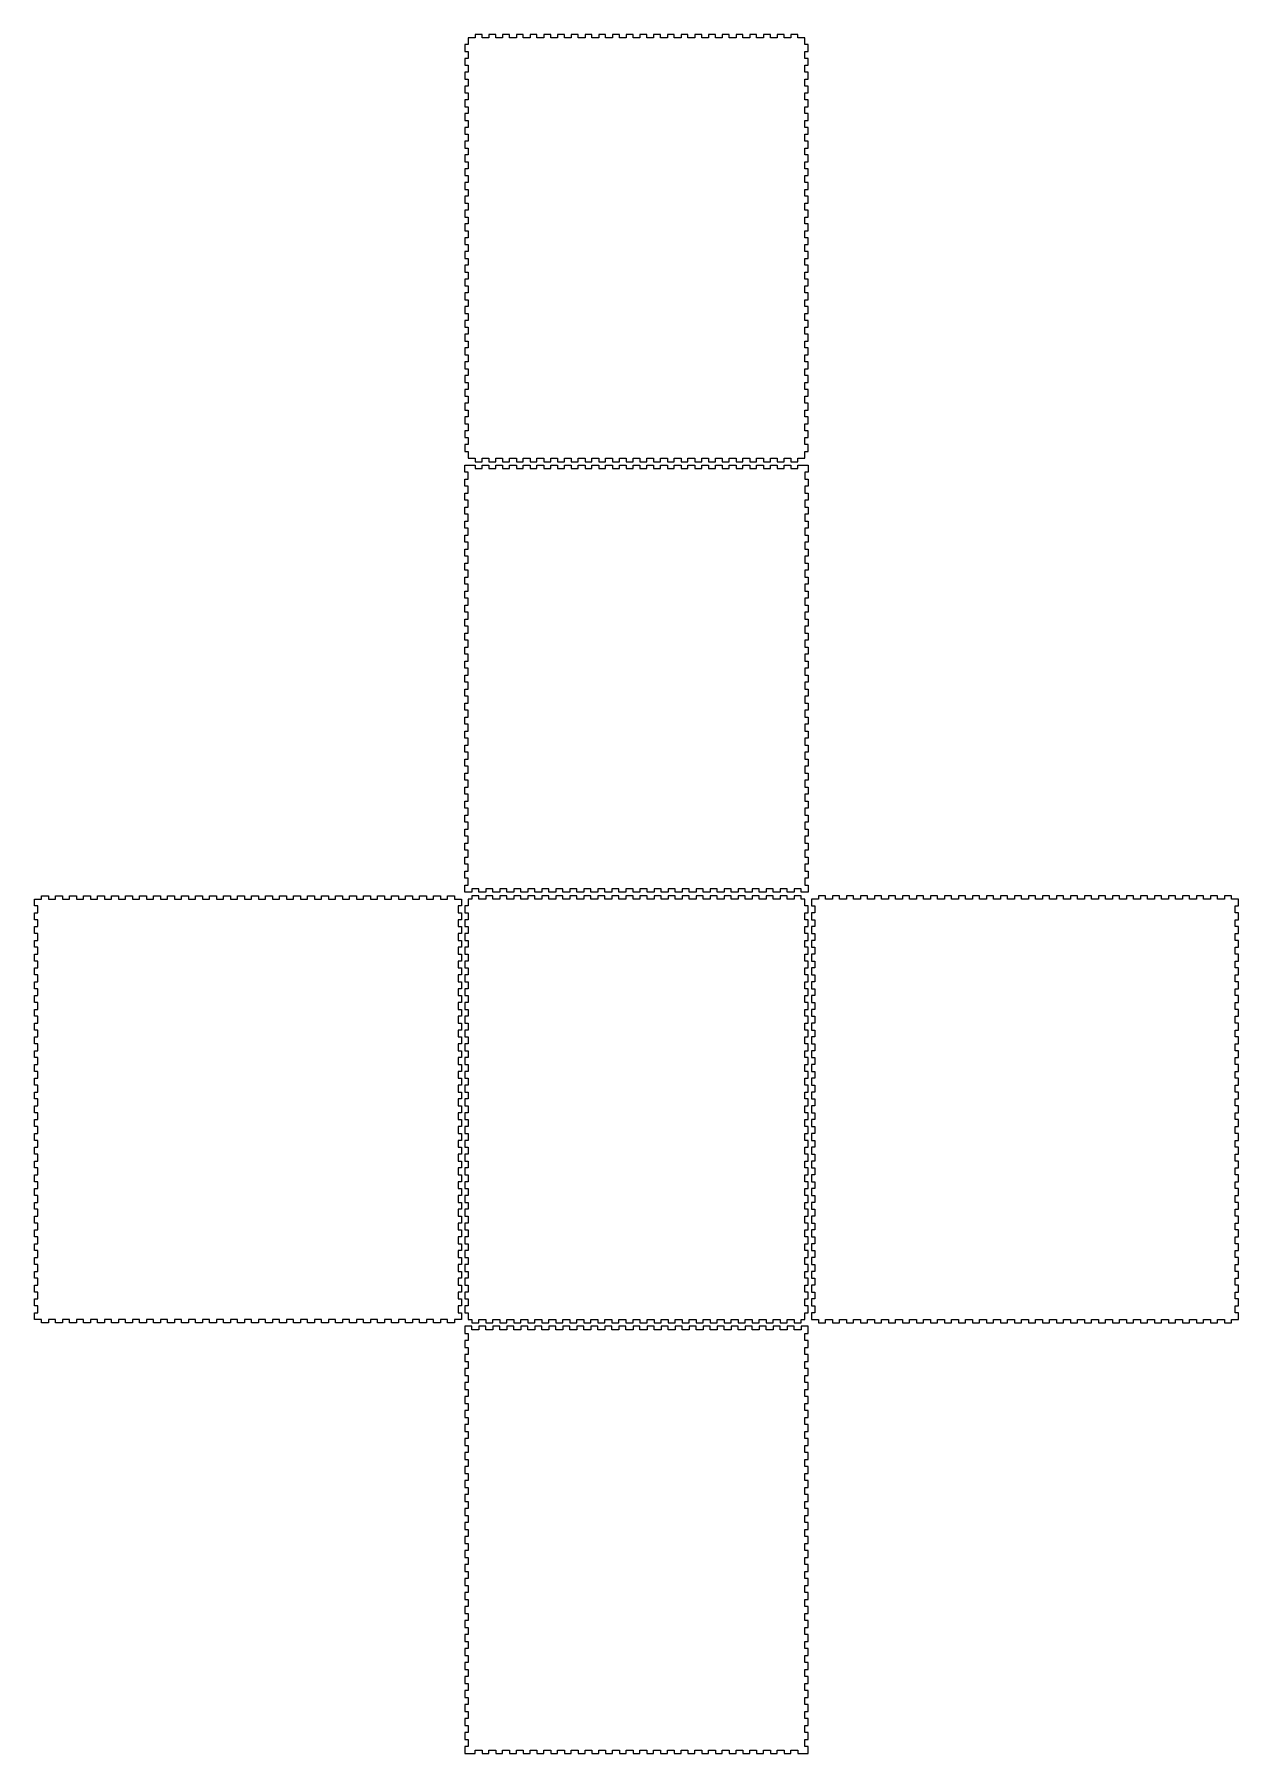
# Model space of a CAD drawing. Extents: x 0 to 1432, y 0 to 2044.
import ezdxf

# ---------------------------------------------------------------- set-up
doc = ezdxf.new("R2010")
doc.units = 0

msp = doc.modelspace()

# ---------------------------------------------------------------- linework, layer by layer
at = {"layer": '1'}
for points in [[(516, 1540), (524.16, 1540), (524.16, 1536), (532.33, 1536), (532.33, 1540), (540.49, 1540), (540.49, 1536), (548.65, 1536), (548.65, 1540), (556.82, 1540), (556.82, 1536), (564.98, 1536), (564.98, 1540), (573.14, 1540), (573.14, 1536), (581.31, 1536), (581.31, 1540), (589.47, 1540), (589.47, 1536), (597.63, 1536), (597.63, 1540), (605.8, 1540), (605.8, 1536), (613.96, 1536), (613.96, 1540), (622.12, 1540), (622.12, 1536), (630.29, 1536), (630.29, 1540), (638.45, 1540), (638.45, 1536), (646.61, 1536), (646.61, 1540), (654.78, 1540), (654.78, 1536), (662.94, 1536), (662.94, 1540), (671.1, 1540), (671.1, 1536), (679.26, 1536), (679.26, 1540), (687.43, 1540), (687.43, 1536), (695.59, 1536), (695.59, 1540), (703.75, 1540), (703.75, 1536), (711.92, 1536), (711.92, 1540), (720.08, 1540), (720.08, 1536), (728.25, 1536), (728.25, 1540), (736.41, 1540), (736.41, 1536), (744.57, 1536), (744.57, 1540), (752.74, 1540), (752.74, 1536), (760.9, 1536), (760.9, 1540), (769.06, 1540), (769.06, 1536), (777.22, 1536), (777.22, 1540), (785.39, 1540), (785.39, 1536), (793.55, 1536), (793.55, 1540), (801.71, 1540), (801.71, 1536), (809.88, 1536), (809.88, 1540), (818.04, 1540), (818.04, 1536), (826.2, 1536), (826.2, 1540), (834.37, 1540), (834.37, 1536), (842.53, 1536), (842.53, 1540), (850.69, 1540), (850.69, 1536), (858.86, 1536), (858.86, 1540), (867.02, 1540), (867.02, 1536), (875.18, 1536), (875.18, 1540), (883.35, 1540), (883.35, 1536), (891.51, 1536), (891.51, 1540), (899.67, 1540), (899.67, 1536), (907.84, 1536), (907.84, 1540), (916, 1540), (916, 1548.2), (920, 1548.2), (920, 1556.39), (916, 1556.39), (916, 1564.59), (920, 1564.59), (920, 1572.79), (916, 1572.79), (916, 1580.98), (920, 1580.98), (920, 1589.18), (916, 1589.18), (916, 1597.38), (920, 1597.38), (920, 1605.57), (916, 1605.57), (916, 1613.77), (920, 1613.77), (920, 1621.97), (916, 1621.97), (916, 1630.16), (920, 1630.16), (920, 1638.36), (916, 1638.36), (916, 1646.56), (920, 1646.56), (920, 1654.75), (916, 1654.75), (916, 1662.95), (920, 1662.95), (920, 1671.15), (916, 1671.15), (916, 1679.34), (920, 1679.34), (920, 1687.54), (916, 1687.54), (916, 1695.74), (920, 1695.74), (920, 1703.93), (916, 1703.93), (916, 1712.13), (920, 1712.13), (920, 1720.33), (916, 1720.33), (916, 1728.53), (920, 1728.53), (920, 1736.72), (916, 1736.72), (916, 1744.92), (920, 1744.92), (920, 1753.12), (916, 1753.12), (916, 1761.31), (920, 1761.31), (920, 1769.51), (916, 1769.51), (916, 1777.7), (920, 1777.7), (920, 1785.9), (916, 1785.9), (916, 1794.1), (920, 1794.1), (920, 1802.3), (916, 1802.3), (916, 1810.49), (920, 1810.49), (920, 1818.69), (916, 1818.69), (916, 1826.88), (920, 1826.88), (920, 1835.08), (916, 1835.08), (916, 1843.28), (920, 1843.28), (920, 1851.47), (916, 1851.47), (916, 1859.67), (920, 1859.67), (920, 1867.87), (916, 1867.87), (916, 1876.07), (920, 1876.07), (920, 1884.26), (916, 1884.26), (916, 1892.46), (920, 1892.46), (920, 1900.66), (916, 1900.66), (916, 1908.85), (920, 1908.85), (920, 1917.05), (916, 1917.05), (916, 1925.25), (920, 1925.25), (920, 1933.44), (916, 1933.44), (916, 1941.64), (920, 1941.64), (920, 1949.84), (916, 1949.84), (916, 1958.03), (920, 1958.03), (920, 1966.23), (916, 1966.23), (916, 1974.43), (920, 1974.43), (920, 1982.62), (916, 1982.62), (916, 1990.82), (920, 1990.82), (920, 1999.02), (916, 1999.02), (916, 2007.21), (920, 2007.21), (920, 2015.41), (916, 2015.41), (916, 2023.61), (920, 2023.61), (920, 2031.8), (916, 2031.8), (916, 2040), (907.84, 2040), (907.84, 2044), (899.67, 2044), (899.67, 2040), (891.51, 2040), (891.51, 2044), (883.35, 2044), (883.35, 2040), (875.18, 2040), (875.18, 2044), (867.02, 2044), (867.02, 2040), (858.86, 2040), (858.86, 2044), (850.69, 2044), (850.69, 2040), (842.53, 2040), (842.53, 2044), (834.37, 2044), (834.37, 2040), (826.2, 2040), (826.2, 2044), (818.04, 2044), (818.04, 2040), (809.88, 2040), (809.88, 2044), (801.71, 2044), (801.71, 2040), (793.55, 2040), (793.55, 2044), (785.39, 2044), (785.39, 2040), (777.22, 2040), (777.22, 2044), (769.06, 2044), (769.06, 2040), (760.9, 2040), (760.9, 2044), (752.74, 2044), (752.74, 2040), (744.57, 2040), (744.57, 2044), (736.41, 2044), (736.41, 2040), (728.25, 2040), (728.25, 2044), (720.08, 2044), (720.08, 2040), (711.92, 2040), (711.92, 2044), (703.75, 2044), (703.75, 2040), (695.59, 2040), (695.59, 2044), (687.43, 2044), (687.43, 2040), (679.26, 2040), (679.26, 2044), (671.1, 2044), (671.1, 2040), (662.94, 2040), (662.94, 2044), (654.78, 2044), (654.78, 2040), (646.61, 2040), (646.61, 2044), (638.45, 2044), (638.45, 2040), (630.29, 2040), (630.29, 2044), (622.12, 2044), (622.12, 2040), (613.96, 2040), (613.96, 2044), (605.8, 2044), (605.8, 2040), (597.63, 2040), (597.63, 2044), (589.47, 2044), (589.47, 2040), (581.31, 2040), (581.31, 2044), (573.14, 2044), (573.14, 2040), (564.98, 2040), (564.98, 2044), (556.82, 2044), (556.82, 2040), (548.65, 2040), (548.65, 2044), (540.49, 2044), (540.49, 2040), (532.33, 2040), (532.33, 2044), (524.16, 2044), (524.16, 2040), (516, 2040), (516, 2031.8), (512, 2031.8), (512, 2023.61), (516, 2023.61), (516, 2015.41), (512, 2015.41), (512, 2007.21), (516, 2007.21), (516, 1999.02), (512, 1999.02), (512, 1990.82), (516, 1990.82), (516, 1982.62), (512, 1982.62), (512, 1974.43), (516, 1974.43), (516, 1966.23), (512, 1966.23), (512, 1958.03), (516, 1958.03), (516, 1949.84), (512, 1949.84), (512, 1941.64), (516, 1941.64), (516, 1933.44), (512, 1933.44), (512, 1925.25), (516, 1925.25), (516, 1917.05), (512, 1917.05), (512, 1908.85), (516, 1908.85), (516, 1900.66), (512, 1900.66), (512, 1892.46), (516, 1892.46), (516, 1884.26), (512, 1884.26), (512, 1876.07), (516, 1876.07), (516, 1867.87), (512, 1867.87), (512, 1859.67), (516, 1859.67), (516, 1851.47), (512, 1851.47), (512, 1843.28), (516, 1843.28), (516, 1835.08), (512, 1835.08), (512, 1826.88), (516, 1826.88), (516, 1818.69), (512, 1818.69), (512, 1810.49), (516, 1810.49), (516, 1802.3), (512, 1802.3), (512, 1794.1), (516, 1794.1), (516, 1785.9), (512, 1785.9), (512, 1777.7), (516, 1777.7), (516, 1769.51), (512, 1769.51), (512, 1761.31), (516, 1761.31), (516, 1753.12), (512, 1753.12), (512, 1744.92), (516, 1744.92), (516, 1736.72), (512, 1736.72), (512, 1728.53), (516, 1728.53), (516, 1720.33), (512, 1720.33), (512, 1712.13), (516, 1712.13), (516, 1703.93), (512, 1703.93), (512, 1695.74), (516, 1695.74), (516, 1687.54), (512, 1687.54), (512, 1679.34), (516, 1679.34), (516, 1671.15), (512, 1671.15), (512, 1662.95), (516, 1662.95), (516, 1654.75), (512, 1654.75), (512, 1646.56), (516, 1646.56), (516, 1638.36), (512, 1638.36), (512, 1630.16), (516, 1630.16), (516, 1621.97), (512, 1621.97), (512, 1613.77), (516, 1613.77), (516, 1605.57), (512, 1605.57), (512, 1597.38), (516, 1597.38), (516, 1589.18), (512, 1589.18), (512, 1580.98), (516, 1580.98), (516, 1572.79), (512, 1572.79), (512, 1564.59), (516, 1564.59), (516, 1556.39), (512, 1556.39), (512, 1548.2), (516, 1548.2), (516, 1540)], [(516, 1532), (524.16, 1532), (524.16, 1528), (532.33, 1528), (532.33, 1532), (540.49, 1532), (540.49, 1528), (548.65, 1528), (548.65, 1532), (556.82, 1532), (556.82, 1528), (564.98, 1528), (564.98, 1532), (573.14, 1532), (573.14, 1528), (581.31, 1528), (581.31, 1532), (589.47, 1532), (589.47, 1528), (597.63, 1528), (597.63, 1532), (605.8, 1532), (605.8, 1528), (613.96, 1528), (613.96, 1532), (622.12, 1532), (622.12, 1528), (630.29, 1528), (630.29, 1532), (638.45, 1532), (638.45, 1528), (646.61, 1528), (646.61, 1532), (654.78, 1532), (654.78, 1528), (662.94, 1528), (662.94, 1532), (671.1, 1532), (671.1, 1528), (679.26, 1528), (679.26, 1532), (687.43, 1532), (687.43, 1528), (695.59, 1528), (695.59, 1532), (703.75, 1532), (703.75, 1528), (711.92, 1528), (711.92, 1532), (720.08, 1532), (720.08, 1528), (728.25, 1528), (728.25, 1532), (736.41, 1532), (736.41, 1528), (744.57, 1528), (744.57, 1532), (752.74, 1532), (752.74, 1528), (760.9, 1528), (760.9, 1532), (769.06, 1532), (769.06, 1528), (777.22, 1528), (777.22, 1532), (785.39, 1532), (785.39, 1528), (793.55, 1528), (793.55, 1532), (801.71, 1532), (801.71, 1528), (809.88, 1528), (809.88, 1532), (818.04, 1532), (818.04, 1528), (826.2, 1528), (826.2, 1532), (834.37, 1532), (834.37, 1528), (842.53, 1528), (842.53, 1532), (850.69, 1532), (850.69, 1528), (858.86, 1528), (858.86, 1532), (867.02, 1532), (867.02, 1528), (875.18, 1528), (875.18, 1532), (883.35, 1532), (883.35, 1528), (891.51, 1528), (891.51, 1532), (899.67, 1532), (899.67, 1528), (907.84, 1528), (907.84, 1532), (916, 1532), (920, 1532), (920, 1523.67), (916, 1523.67), (916, 1515.34), (920, 1515.34), (920, 1507.02), (916, 1507.02), (916, 1498.69), (920, 1498.69), (920, 1490.36), (916, 1490.36), (916, 1482.03), (920, 1482.03), (920, 1473.7), (916, 1473.7), (916, 1465.38), (920, 1465.38), (920, 1457.05), (916, 1457.05), (916, 1448.72), (920, 1448.72), (920, 1440.39), (916, 1440.39), (916, 1432.07), (920, 1432.07), (920, 1423.74), (916, 1423.74), (916, 1415.41), (920, 1415.41), (920, 1407.08), (916, 1407.08), (916, 1398.75), (920, 1398.75), (920, 1390.43), (916, 1390.43), (916, 1382.1), (920, 1382.1), (920, 1373.77), (916, 1373.77), (916, 1365.44), (920, 1365.44), (920, 1357.12), (916, 1357.12), (916, 1348.79), (920, 1348.79), (920, 1340.46), (916, 1340.46), (916, 1332.13), (920, 1332.13), (920, 1323.8), (916, 1323.8), (916, 1315.47), (920, 1315.47), (920, 1307.15), (916, 1307.15), (916, 1298.82), (920, 1298.82), (920, 1290.49), (916, 1290.49), (916, 1282.16), (920, 1282.16), (920, 1273.84), (916, 1273.84), (916, 1265.51), (920, 1265.51), (920, 1257.18), (916, 1257.18), (916, 1248.85), (920, 1248.85), (920, 1240.53), (916, 1240.53), (916, 1232.2), (920, 1232.2), (920, 1223.87), (916, 1223.87), (916, 1215.54), (920, 1215.54), (920, 1207.21), (916, 1207.21), (916, 1198.88), (920, 1198.88), (920, 1190.56), (916, 1190.56), (916, 1182.23), (920, 1182.23), (920, 1173.9), (916, 1173.9), (916, 1165.57), (920, 1165.57), (920, 1157.25), (916, 1157.25), (916, 1148.92), (920, 1148.92), (920, 1140.59), (916, 1140.59), (916, 1132.26), (920, 1132.26), (920, 1123.93), (916, 1123.93), (916, 1115.61), (920, 1115.61), (920, 1107.28), (916, 1107.28), (916, 1098.95), (920, 1098.95), (920, 1090.62), (916, 1090.62), (916, 1082.3), (920, 1082.3), (920, 1073.97), (916, 1073.97), (916, 1065.64), (920, 1065.64), (920, 1057.31), (916, 1057.31), (916, 1048.98), (920, 1048.98), (920, 1040.66), (916, 1040.66), (916, 1032.33), (920, 1032.33), (920, 1024), (911.67, 1024), (911.67, 1028), (903.35, 1028), (903.35, 1024), (895.02, 1024), (895.02, 1028), (886.69, 1028), (886.69, 1024), (878.37, 1024), (878.37, 1028), (870.04, 1028), (870.04, 1024), (861.71, 1024), (861.71, 1028), (853.39, 1028), (853.39, 1024), (845.06, 1024), (845.06, 1028), (836.74, 1028), (836.74, 1024), (828.41, 1024), (828.41, 1028), (820.08, 1028), (820.08, 1024), (811.75, 1024), (811.75, 1028), (803.43, 1028), (803.43, 1024), (795.1, 1024), (795.1, 1028), (786.78, 1028), (786.78, 1024), (778.45, 1024), (778.45, 1028), (770.12, 1028), (770.12, 1024), (761.8, 1024), (761.8, 1028), (753.47, 1028), (753.47, 1024), (745.14, 1024), (745.14, 1028), (736.82, 1028), (736.82, 1024), (728.49, 1024), (728.49, 1028), (720.16, 1028), (720.16, 1024), (711.84, 1024), (711.84, 1028), (703.51, 1028), (703.51, 1024), (695.18, 1024), (695.18, 1028), (686.86, 1028), (686.86, 1024), (678.53, 1024), (678.53, 1028), (670.2, 1028), (670.2, 1024), (661.88, 1024), (661.88, 1028), (653.55, 1028), (653.55, 1024), (645.22, 1024), (645.22, 1028), (636.9, 1028), (636.9, 1024), (628.57, 1024), (628.57, 1028), (620.25, 1028), (620.25, 1024), (611.92, 1024), (611.92, 1028), (603.59, 1028), (603.59, 1024), (595.26, 1024), (595.26, 1028), (586.94, 1028), (586.94, 1024), (578.61, 1024), (578.61, 1028), (570.29, 1028), (570.29, 1024), (561.96, 1024), (561.96, 1028), (553.63, 1028), (553.63, 1024), (545.31, 1024), (545.31, 1028), (536.98, 1028), (536.98, 1024), (528.65, 1024), (528.65, 1028), (520.33, 1028), (520.33, 1024), (512, 1024), (512, 1032.33), (516, 1032.33), (516, 1040.66), (512, 1040.66), (512, 1048.98), (516, 1048.98), (516, 1057.31), (512, 1057.31), (512, 1065.64), (516, 1065.64), (516, 1073.97), (512, 1073.97), (512, 1082.3), (516, 1082.3), (516, 1090.62), (512, 1090.62), (512, 1098.95), (516, 1098.95), (516, 1107.28), (512, 1107.28), (512, 1115.61), (516, 1115.61), (516, 1123.93), (512, 1123.93), (512, 1132.26), (516, 1132.26), (516, 1140.59), (512, 1140.59), (512, 1148.92), (516, 1148.92), (516, 1157.25), (512, 1157.25), (512, 1165.57), (516, 1165.57), (516, 1173.9), (512, 1173.9), (512, 1182.23), (516, 1182.23), (516, 1190.56), (512, 1190.56), (512, 1198.88), (516, 1198.88), (516, 1207.21), (512, 1207.21), (512, 1215.54), (516, 1215.54), (516, 1223.87), (512, 1223.87), (512, 1232.2), (516, 1232.2), (516, 1240.53), (512, 1240.53), (512, 1248.85), (516, 1248.85), (516, 1257.18), (512, 1257.18), (512, 1265.51), (516, 1265.51), (516, 1273.84), (512, 1273.84), (512, 1282.16), (516, 1282.16), (516, 1290.49), (512, 1290.49), (512, 1298.82), (516, 1298.82), (516, 1307.15), (512, 1307.15), (512, 1315.47), (516, 1315.47), (516, 1323.8), (512, 1323.8), (512, 1332.13), (516, 1332.13), (516, 1340.46), (512, 1340.46), (512, 1348.79), (516, 1348.79), (516, 1357.12), (512, 1357.12), (512, 1365.44), (516, 1365.44), (516, 1373.77), (512, 1373.77), (512, 1382.1), (516, 1382.1), (516, 1390.43), (512, 1390.43), (512, 1398.75), (516, 1398.75), (516, 1407.08), (512, 1407.08), (512, 1415.41), (516, 1415.41), (516, 1423.74), (512, 1423.74), (512, 1432.07), (516, 1432.07), (516, 1440.39), (512, 1440.39), (512, 1448.72), (516, 1448.72), (516, 1457.05), (512, 1457.05), (512, 1465.38), (516, 1465.38), (516, 1473.7), (512, 1473.7), (512, 1482.03), (516, 1482.03), (516, 1490.36), (512, 1490.36), (512, 1498.69), (516, 1498.69), (516, 1507.02), (512, 1507.02), (512, 1515.34), (516, 1515.34), (516, 1523.67), (512, 1523.67), (512, 1532), (516, 1532)], [(0, 516), (0, 524.2), (4, 524.2), (4, 532.39), (0, 532.39), (0, 540.59), (4, 540.59), (4, 548.79), (0, 548.79), (0, 556.98), (4, 556.98), (4, 565.18), (0, 565.18), (0, 573.38), (4, 573.38), (4, 581.57), (0, 581.57), (0, 589.77), (4, 589.77), (4, 597.97), (0, 597.97), (0, 606.16), (4, 606.16), (4, 614.36), (0, 614.36), (0, 622.56), (4, 622.56), (4, 630.75), (0, 630.75), (0, 638.95), (4, 638.95), (4, 647.15), (0, 647.15), (0, 655.34), (4, 655.34), (4, 663.54), (0, 663.54), (0, 671.74), (4, 671.74), (4, 679.93), (0, 679.93), (0, 688.13), (4, 688.13), (4, 696.33), (0, 696.33), (0, 704.52), (4, 704.52), (4, 712.72), (0, 712.72), (0, 720.92), (4, 720.92), (4, 729.12), (0, 729.12), (0, 737.31), (4, 737.31), (4, 745.51), (0, 745.51), (0, 753.71), (4, 753.71), (4, 761.9), (0, 761.9), (0, 770.1), (4, 770.1), (4, 778.29), (0, 778.29), (0, 786.49), (4, 786.49), (4, 794.69), (0, 794.69), (0, 802.88), (4, 802.88), (4, 811.08), (0, 811.08), (0, 819.28), (4, 819.28), (4, 827.48), (0, 827.48), (0, 835.67), (4, 835.67), (4, 843.87), (0, 843.87), (0, 852.07), (4, 852.07), (4, 860.26), (0, 860.26), (0, 868.46), (4, 868.46), (4, 876.66), (0, 876.66), (0, 884.85), (4, 884.85), (4, 893.05), (0, 893.05), (0, 901.25), (4, 901.25), (4, 909.44), (0, 909.44), (0, 917.64), (4, 917.64), (4, 925.84), (0, 925.84), (0, 934.03), (4, 934.03), (4, 942.23), (0, 942.23), (0, 950.43), (4, 950.43), (4, 958.62), (0, 958.62), (0, 966.82), (4, 966.82), (4, 975.02), (0, 975.02), (0, 983.21), (4, 983.21), (4, 991.41), (0, 991.41), (0, 999.61), (4, 999.61), (4, 1007.8), (0, 1007.8), (0, 1016), (8.33, 1016), (8.33, 1020), (16.66, 1020), (16.66, 1016), (24.98, 1016), (24.98, 1020), (33.31, 1020), (33.31, 1016), (41.64, 1016), (41.64, 1020), (49.97, 1020), (49.97, 1016), (58.3, 1016), (58.3, 1020), (66.62, 1020), (66.62, 1016), (74.95, 1016), (74.95, 1020), (83.28, 1020), (83.28, 1016), (91.61, 1016), (91.61, 1020), (99.93, 1020), (99.93, 1016), (108.26, 1016), (108.26, 1020), (116.59, 1020), (116.59, 1016), (124.92, 1016), (124.92, 1020), (133.25, 1020), (133.25, 1016), (141.57, 1016), (141.57, 1020), (149.9, 1020), (149.9, 1016), (158.23, 1016), (158.23, 1020), (166.56, 1020), (166.56, 1016), (174.88, 1016), (174.88, 1020), (183.21, 1020), (183.21, 1016), (191.54, 1016), (191.54, 1020), (199.87, 1020), (199.87, 1016), (208.2, 1016), (208.2, 1020), (216.53, 1020), (216.53, 1016), (224.85, 1016), (224.85, 1020), (233.18, 1020), (233.18, 1016), (241.51, 1016), (241.51, 1020), (249.84, 1020), (249.84, 1016), (258.16, 1016), (258.16, 1020), (266.49, 1020), (266.49, 1016), (274.82, 1016), (274.82, 1020), (283.15, 1020), (283.15, 1016), (291.48, 1016), (291.48, 1020), (299.8, 1020), (299.8, 1016), (308.13, 1016), (308.13, 1020), (316.46, 1020), (316.46, 1016), (324.79, 1016), (324.79, 1020), (333.12, 1020), (333.12, 1016), (341.44, 1016), (341.44, 1020), (349.77, 1020), (349.77, 1016), (358.1, 1016), (358.1, 1020), (366.43, 1020), (366.43, 1016), (374.75, 1016), (374.75, 1020), (383.08, 1020), (383.08, 1016), (391.41, 1016), (391.41, 1020), (399.74, 1020), (399.74, 1016), (408.07, 1016), (408.07, 1020), (416.39, 1020), (416.39, 1016), (424.72, 1016), (424.72, 1020), (433.05, 1020), (433.05, 1016), (441.38, 1016), (441.38, 1020), (449.7, 1020), (449.7, 1016), (458.03, 1016), (458.03, 1020), (466.36, 1020), (466.36, 1016), (474.69, 1016), (474.69, 1020), (483.02, 1020), (483.02, 1016), (491.34, 1016), (491.34, 1020), (499.67, 1020), (499.67, 1016), (508, 1016), (508, 1007.8), (504, 1007.8), (504, 999.61), (508, 999.61), (508, 991.41), (504, 991.41), (504, 983.21), (508, 983.21), (508, 975.02), (504, 975.02), (504, 966.82), (508, 966.82), (508, 958.62), (504, 958.62), (504, 950.43), (508, 950.43), (508, 942.23), (504, 942.23), (504, 934.03), (508, 934.03), (508, 925.84), (504, 925.84), (504, 917.64), (508, 917.64), (508, 909.44), (504, 909.44), (504, 901.25), (508, 901.25), (508, 893.05), (504, 893.05), (504, 884.85), (508, 884.85), (508, 876.66), (504, 876.66), (504, 868.46), (508, 868.46), (508, 860.26), (504, 860.26), (504, 852.07), (508, 852.07), (508, 843.87), (504, 843.87), (504, 835.67), (508, 835.67), (508, 827.48), (504, 827.48), (504, 819.28), (508, 819.28), (508, 811.08), (504, 811.08), (504, 802.88), (508, 802.88), (508, 794.69), (504, 794.69), (504, 786.49), (508, 786.49), (508, 778.29), (504, 778.29), (504, 770.1), (508, 770.1), (508, 761.9), (504, 761.9), (504, 753.71), (508, 753.71), (508, 745.51), (504, 745.51), (504, 737.31), (508, 737.31), (508, 729.12), (504, 729.12), (504, 720.92), (508, 720.92), (508, 712.72), (504, 712.72), (504, 704.52), (508, 704.52), (508, 696.33), (504, 696.33), (504, 688.13), (508, 688.13), (508, 679.93), (504, 679.93), (504, 671.74), (508, 671.74), (508, 663.54), (504, 663.54), (504, 655.34), (508, 655.34), (508, 647.15), (504, 647.15), (504, 638.95), (508, 638.95), (508, 630.75), (504, 630.75), (504, 622.56), (508, 622.56), (508, 614.36), (504, 614.36), (504, 606.16), (508, 606.16), (508, 597.97), (504, 597.97), (504, 589.77), (508, 589.77), (508, 581.57), (504, 581.57), (504, 573.38), (508, 573.38), (508, 565.18), (504, 565.18), (504, 556.98), (508, 556.98), (508, 548.79), (504, 548.79), (504, 540.59), (508, 540.59), (508, 532.39), (504, 532.39), (504, 524.2), (508, 524.2), (508, 516), (499.67, 516), (499.67, 512), (491.34, 512), (491.34, 516), (483.02, 516), (483.02, 512), (474.69, 512), (474.69, 516), (466.36, 516), (466.36, 512), (458.03, 512), (458.03, 516), (449.7, 516), (449.7, 512), (441.38, 512), (441.38, 516), (433.05, 516), (433.05, 512), (424.72, 512), (424.72, 516), (416.39, 516), (416.39, 512), (408.07, 512), (408.07, 516), (399.74, 516), (399.74, 512), (391.41, 512), (391.41, 516), (383.08, 516), (383.08, 512), (374.75, 512), (374.75, 516), (366.43, 516), (366.43, 512), (358.1, 512), (358.1, 516), (349.77, 516), (349.77, 512), (341.44, 512), (341.44, 516), (333.12, 516), (333.12, 512), (324.79, 512), (324.79, 516), (316.46, 516), (316.46, 512), (308.13, 512), (308.13, 516), (299.8, 516), (299.8, 512), (291.48, 512), (291.48, 516), (283.15, 516), (283.15, 512), (274.82, 512), (274.82, 516), (266.49, 516), (266.49, 512), (258.16, 512), (258.16, 516), (249.84, 516), (249.84, 512), (241.51, 512), (241.51, 516), (233.18, 516), (233.18, 512), (224.85, 512), (224.85, 516), (216.53, 516), (216.53, 512), (208.2, 512), (208.2, 516), (199.87, 516), (199.87, 512), (191.54, 512), (191.54, 516), (183.21, 516), (183.21, 512), (174.88, 512), (174.88, 516), (166.56, 516), (166.56, 512), (158.23, 512), (158.23, 516), (149.9, 516), (149.9, 512), (141.57, 512), (141.57, 516), (133.25, 516), (133.25, 512), (124.92, 512), (124.92, 516), (116.59, 516), (116.59, 512), (108.26, 512), (108.26, 516), (99.93, 516), (99.93, 512), (91.61, 512), (91.61, 516), (83.28, 516), (83.28, 512), (74.95, 512), (74.95, 516), (66.62, 516), (66.62, 512), (58.3, 512), (58.3, 516), (49.97, 516), (49.97, 512), (41.64, 512), (41.64, 516), (33.31, 516), (33.31, 512), (24.98, 512), (24.98, 516), (16.66, 516), (16.66, 512), (8.33, 512), (8.33, 516), (0, 516)], [(516, 516), (520.33, 516), (520.33, 512), (528.65, 512), (528.65, 516), (536.98, 516), (536.98, 512), (545.31, 512), (545.31, 516), (553.63, 516), (553.63, 512), (561.96, 512), (561.96, 516), (570.29, 516), (570.29, 512), (578.61, 512), (578.61, 516), (586.94, 516), (586.94, 512), (595.26, 512), (595.26, 516), (603.59, 516), (603.59, 512), (611.92, 512), (611.92, 516), (620.25, 516), (620.25, 512), (628.57, 512), (628.57, 516), (636.9, 516), (636.9, 512), (645.22, 512), (645.22, 516), (653.55, 516), (653.55, 512), (661.88, 512), (661.88, 516), (670.2, 516), (670.2, 512), (678.53, 512), (678.53, 516), (686.86, 516), (686.86, 512), (695.18, 512), (695.18, 516), (703.51, 516), (703.51, 512), (711.84, 512), (711.84, 516), (720.16, 516), (720.16, 512), (728.49, 512), (728.49, 516), (736.82, 516), (736.82, 512), (745.14, 512), (745.14, 516), (753.47, 516), (753.47, 512), (761.8, 512), (761.8, 516), (770.12, 516), (770.12, 512), (778.45, 512), (778.45, 516), (786.78, 516), (786.78, 512), (795.1, 512), (795.1, 516), (803.43, 516), (803.43, 512), (811.75, 512), (811.75, 516), (820.08, 516), (820.08, 512), (828.41, 512), (828.41, 516), (836.74, 516), (836.74, 512), (845.06, 512), (845.06, 516), (853.39, 516), (853.39, 512), (861.71, 512), (861.71, 516), (870.04, 516), (870.04, 512), (878.37, 512), (878.37, 516), (886.69, 516), (886.69, 512), (895.02, 512), (895.02, 516), (903.35, 516), (903.35, 512), (911.67, 512), (911.67, 516), (916, 516), (916, 524.2), (920, 524.2), (920, 532.39), (916, 532.39), (916, 540.59), (920, 540.59), (920, 548.79), (916, 548.79), (916, 556.98), (920, 556.98), (920, 565.18), (916, 565.18), (916, 573.38), (920, 573.38), (920, 581.57), (916, 581.57), (916, 589.77), (920, 589.77), (920, 597.97), (916, 597.97), (916, 606.16), (920, 606.16), (920, 614.36), (916, 614.36), (916, 622.56), (920, 622.56), (920, 630.75), (916, 630.75), (916, 638.95), (920, 638.95), (920, 647.15), (916, 647.15), (916, 655.34), (920, 655.34), (920, 663.54), (916, 663.54), (916, 671.74), (920, 671.74), (920, 679.93), (916, 679.93), (916, 688.13), (920, 688.13), (920, 696.33), (916, 696.33), (916, 704.52), (920, 704.52), (920, 712.72), (916, 712.72), (916, 720.92), (920, 720.92), (920, 729.12), (916, 729.12), (916, 737.31), (920, 737.31), (920, 745.51), (916, 745.51), (916, 753.71), (920, 753.71), (920, 761.9), (916, 761.9), (916, 770.1), (920, 770.1), (920, 778.29), (916, 778.29), (916, 786.49), (920, 786.49), (920, 794.69), (916, 794.69), (916, 802.88), (920, 802.88), (920, 811.08), (916, 811.08), (916, 819.28), (920, 819.28), (920, 827.48), (916, 827.48), (916, 835.67), (920, 835.67), (920, 843.87), (916, 843.87), (916, 852.07), (920, 852.07), (920, 860.26), (916, 860.26), (916, 868.46), (920, 868.46), (920, 876.66), (916, 876.66), (916, 884.85), (920, 884.85), (920, 893.05), (916, 893.05), (916, 901.25), (920, 901.25), (920, 909.44), (916, 909.44), (916, 917.64), (920, 917.64), (920, 925.84), (916, 925.84), (916, 934.03), (920, 934.03), (920, 942.23), (916, 942.23), (916, 950.43), (920, 950.43), (920, 958.62), (916, 958.62), (916, 966.82), (920, 966.82), (920, 975.02), (916, 975.02), (916, 983.21), (920, 983.21), (920, 991.41), (916, 991.41), (916, 999.61), (920, 999.61), (920, 1007.8), (916, 1007.8), (916, 1016), (911.67, 1016), (911.67, 1020), (903.35, 1020), (903.35, 1016), (895.02, 1016), (895.02, 1020), (886.69, 1020), (886.69, 1016), (878.37, 1016), (878.37, 1020), (870.04, 1020), (870.04, 1016), (861.71, 1016), (861.71, 1020), (853.39, 1020), (853.39, 1016), (845.06, 1016), (845.06, 1020), (836.74, 1020), (836.74, 1016), (828.41, 1016), (828.41, 1020), (820.08, 1020), (820.08, 1016), (811.75, 1016), (811.75, 1020), (803.43, 1020), (803.43, 1016), (795.1, 1016), (795.1, 1020), (786.78, 1020), (786.78, 1016), (778.45, 1016), (778.45, 1020), (770.12, 1020), (770.12, 1016), (761.8, 1016), (761.8, 1020), (753.47, 1020), (753.47, 1016), (745.14, 1016), (745.14, 1020), (736.82, 1020), (736.82, 1016), (728.49, 1016), (728.49, 1020), (720.16, 1020), (720.16, 1016), (711.84, 1016), (711.84, 1020), (703.51, 1020), (703.51, 1016), (695.18, 1016), (695.18, 1020), (686.86, 1020), (686.86, 1016), (678.53, 1016), (678.53, 1020), (670.2, 1020), (670.2, 1016), (661.88, 1016), (661.88, 1020), (653.55, 1020), (653.55, 1016), (645.22, 1016), (645.22, 1020), (636.9, 1020), (636.9, 1016), (628.57, 1016), (628.57, 1020), (620.25, 1020), (620.25, 1016), (611.92, 1016), (611.92, 1020), (603.59, 1020), (603.59, 1016), (595.26, 1016), (595.26, 1020), (586.94, 1020), (586.94, 1016), (578.61, 1016), (578.61, 1020), (570.29, 1020), (570.29, 1016), (561.96, 1016), (561.96, 1020), (553.63, 1020), (553.63, 1016), (545.31, 1016), (545.31, 1020), (536.98, 1020), (536.98, 1016), (528.65, 1016), (528.65, 1020), (520.33, 1020), (520.33, 1016), (516, 1016), (516, 1007.8), (512, 1007.8), (512, 999.61), (516, 999.61), (516, 991.41), (512, 991.41), (512, 983.21), (516, 983.21), (516, 975.02), (512, 975.02), (512, 966.82), (516, 966.82), (516, 958.62), (512, 958.62), (512, 950.43), (516, 950.43), (516, 942.23), (512, 942.23), (512, 934.03), (516, 934.03), (516, 925.84), (512, 925.84), (512, 917.64), (516, 917.64), (516, 909.44), (512, 909.44), (512, 901.25), (516, 901.25), (516, 893.05), (512, 893.05), (512, 884.85), (516, 884.85), (516, 876.66), (512, 876.66), (512, 868.46), (516, 868.46), (516, 860.26), (512, 860.26), (512, 852.07), (516, 852.07), (516, 843.87), (512, 843.87), (512, 835.67), (516, 835.67), (516, 827.48), (512, 827.48), (512, 819.28), (516, 819.28), (516, 811.08), (512, 811.08), (512, 802.88), (516, 802.88), (516, 794.69), (512, 794.69), (512, 786.49), (516, 786.49), (516, 778.29), (512, 778.29), (512, 770.1), (516, 770.1), (516, 761.9), (512, 761.9), (512, 753.71), (516, 753.71), (516, 745.51), (512, 745.51), (512, 737.31), (516, 737.31), (516, 729.12), (512, 729.12), (512, 720.92), (516, 720.92), (516, 712.72), (512, 712.72), (512, 704.52), (516, 704.52), (516, 696.33), (512, 696.33), (512, 688.13), (516, 688.13), (516, 679.93), (512, 679.93), (512, 671.74), (516, 671.74), (516, 663.54), (512, 663.54), (512, 655.34), (516, 655.34), (516, 647.15), (512, 647.15), (512, 638.95), (516, 638.95), (516, 630.75), (512, 630.75), (512, 622.56), (516, 622.56), (516, 614.36), (512, 614.36), (512, 606.16), (516, 606.16), (516, 597.97), (512, 597.97), (512, 589.77), (516, 589.77), (516, 581.57), (512, 581.57), (512, 573.38), (516, 573.38), (516, 565.18), (512, 565.18), (512, 556.98), (516, 556.98), (516, 548.79), (512, 548.79), (512, 540.59), (516, 540.59), (516, 532.39), (512, 532.39), (512, 524.2), (516, 524.2), (516, 516)], [(1432, 516), (1432, 524.2), (1428, 524.2), (1428, 532.39), (1432, 532.39), (1432, 540.59), (1428, 540.59), (1428, 548.79), (1432, 548.79), (1432, 556.98), (1428, 556.98), (1428, 565.18), (1432, 565.18), (1432, 573.38), (1428, 573.38), (1428, 581.57), (1432, 581.57), (1432, 589.77), (1428, 589.77), (1428, 597.97), (1432, 597.97), (1432, 606.16), (1428, 606.16), (1428, 614.36), (1432, 614.36), (1432, 622.56), (1428, 622.56), (1428, 630.75), (1432, 630.75), (1432, 638.95), (1428, 638.95), (1428, 647.15), (1432, 647.15), (1432, 655.34), (1428, 655.34), (1428, 663.54), (1432, 663.54), (1432, 671.74), (1428, 671.74), (1428, 679.93), (1432, 679.93), (1432, 688.13), (1428, 688.13), (1428, 696.33), (1432, 696.33), (1432, 704.52), (1428, 704.52), (1428, 712.72), (1432, 712.72), (1432, 720.92), (1428, 720.92), (1428, 729.12), (1432, 729.12), (1432, 737.31), (1428, 737.31), (1428, 745.51), (1432, 745.51), (1432, 753.71), (1428, 753.71), (1428, 761.9), (1432, 761.9), (1432, 770.1), (1428, 770.1), (1428, 778.29), (1432, 778.29), (1432, 786.49), (1428, 786.49), (1428, 794.69), (1432, 794.69), (1432, 802.88), (1428, 802.88), (1428, 811.08), (1432, 811.08), (1432, 819.28), (1428, 819.28), (1428, 827.48), (1432, 827.48), (1432, 835.67), (1428, 835.67), (1428, 843.87), (1432, 843.87), (1432, 852.07), (1428, 852.07), (1428, 860.26), (1432, 860.26), (1432, 868.46), (1428, 868.46), (1428, 876.66), (1432, 876.66), (1432, 884.85), (1428, 884.85), (1428, 893.05), (1432, 893.05), (1432, 901.25), (1428, 901.25), (1428, 909.44), (1432, 909.44), (1432, 917.64), (1428, 917.64), (1428, 925.84), (1432, 925.84), (1432, 934.03), (1428, 934.03), (1428, 942.23), (1432, 942.23), (1432, 950.43), (1428, 950.43), (1428, 958.62), (1432, 958.62), (1432, 966.82), (1428, 966.82), (1428, 975.02), (1432, 975.02), (1432, 983.21), (1428, 983.21), (1428, 991.41), (1432, 991.41), (1432, 999.61), (1428, 999.61), (1428, 1007.8), (1432, 1007.8), (1432, 1016), (1423.67, 1016), (1423.67, 1020), (1415.34, 1020), (1415.34, 1016), (1407.02, 1016), (1407.02, 1020), (1398.69, 1020), (1398.69, 1016), (1390.36, 1016), (1390.36, 1020), (1382.03, 1020), (1382.03, 1016), (1373.7, 1016), (1373.7, 1020), (1365.38, 1020), (1365.38, 1016), (1357.05, 1016), (1357.05, 1020), (1348.72, 1020), (1348.72, 1016), (1340.39, 1016), (1340.39, 1020), (1332.07, 1020), (1332.07, 1016), (1323.74, 1016), (1323.74, 1020), (1315.41, 1020), (1315.41, 1016), (1307.08, 1016), (1307.08, 1020), (1298.75, 1020), (1298.75, 1016), (1290.43, 1016), (1290.43, 1020), (1282.1, 1020), (1282.1, 1016), (1273.77, 1016), (1273.77, 1020), (1265.44, 1020), (1265.44, 1016), (1257.12, 1016), (1257.12, 1020), (1248.79, 1020), (1248.79, 1016), (1240.46, 1016), (1240.46, 1020), (1232.13, 1020), (1232.13, 1016), (1223.8, 1016), (1223.8, 1020), (1215.47, 1020), (1215.47, 1016), (1207.15, 1016), (1207.15, 1020), (1198.82, 1020), (1198.82, 1016), (1190.49, 1016), (1190.49, 1020), (1182.16, 1020), (1182.16, 1016), (1173.84, 1016), (1173.84, 1020), (1165.51, 1020), (1165.51, 1016), (1157.18, 1016), (1157.18, 1020), (1148.85, 1020), (1148.85, 1016), (1140.53, 1016), (1140.53, 1020), (1132.2, 1020), (1132.2, 1016), (1123.87, 1016), (1123.87, 1020), (1115.54, 1020), (1115.54, 1016), (1107.21, 1016), (1107.21, 1020), (1098.88, 1020), (1098.88, 1016), (1090.56, 1016), (1090.56, 1020), (1082.23, 1020), (1082.23, 1016), (1073.9, 1016), (1073.9, 1020), (1065.57, 1020), (1065.57, 1016), (1057.25, 1016), (1057.25, 1020), (1048.92, 1020), (1048.92, 1016), (1040.59, 1016), (1040.59, 1020), (1032.26, 1020), (1032.26, 1016), (1023.93, 1016), (1023.93, 1020), (1015.61, 1020), (1015.61, 1016), (1007.28, 1016), (1007.28, 1020), (998.95, 1020), (998.95, 1016), (990.62, 1016), (990.62, 1020), (982.29, 1020), (982.29, 1016), (973.97, 1016), (973.97, 1020), (965.64, 1020), (965.64, 1016), (957.31, 1016), (957.31, 1020), (948.98, 1020), (948.98, 1016), (940.66, 1016), (940.66, 1020), (932.33, 1020), (932.33, 1016), (924, 1016), (924, 1007.8), (928, 1007.8), (928, 999.61), (924, 999.61), (924, 991.41), (928, 991.41), (928, 983.21), (924, 983.21), (924, 975.02), (928, 975.02), (928, 966.82), (924, 966.82), (924, 958.62), (928, 958.62), (928, 950.43), (924, 950.43), (924, 942.23), (928, 942.23), (928, 934.03), (924, 934.03), (924, 925.84), (928, 925.84), (928, 917.64), (924, 917.64), (924, 909.44), (928, 909.44), (928, 901.25), (924, 901.25), (924, 893.05), (928, 893.05), (928, 884.85), (924, 884.85), (924, 876.66), (928, 876.66), (928, 868.46), (924, 868.46), (924, 860.26), (928, 860.26), (928, 852.07), (924, 852.07), (924, 843.87), (928, 843.87), (928, 835.67), (924, 835.67), (924, 827.48), (928, 827.48), (928, 819.28), (924, 819.28), (924, 811.08), (928, 811.08), (928, 802.88), (924, 802.88), (924, 794.69), (928, 794.69), (928, 786.49), (924, 786.49), (924, 778.29), (928, 778.29), (928, 770.1), (924, 770.1), (924, 761.9), (928, 761.9), (928, 753.71), (924, 753.71), (924, 745.51), (928, 745.51), (928, 737.31), (924, 737.31), (924, 729.12), (928, 729.12), (928, 720.92), (924, 720.92), (924, 712.72), (928, 712.72), (928, 704.52), (924, 704.52), (924, 696.33), (928, 696.33), (928, 688.13), (924, 688.13), (924, 679.93), (928, 679.93), (928, 671.74), (924, 671.74), (924, 663.54), (928, 663.54), (928, 655.34), (924, 655.34), (924, 647.15), (928, 647.15), (928, 638.95), (924, 638.95), (924, 630.75), (928, 630.75), (928, 622.56), (924, 622.56), (924, 614.36), (928, 614.36), (928, 606.16), (924, 606.16), (924, 597.97), (928, 597.97), (928, 589.77), (924, 589.77), (924, 581.57), (928, 581.57), (928, 573.38), (924, 573.38), (924, 565.18), (928, 565.18), (928, 556.98), (924, 556.98), (924, 548.79), (928, 548.79), (928, 540.59), (924, 540.59), (924, 532.39), (928, 532.39), (928, 524.2), (924, 524.2), (924, 516), (932.33, 516), (932.33, 512), (940.66, 512), (940.66, 516), (948.98, 516), (948.98, 512), (957.31, 512), (957.31, 516), (965.64, 516), (965.64, 512), (973.97, 512), (973.97, 516), (982.29, 516), (982.29, 512), (990.62, 512), (990.62, 516), (998.95, 516), (998.95, 512), (1007.28, 512), (1007.28, 516), (1015.61, 516), (1015.61, 512), (1023.93, 512), (1023.93, 516), (1032.26, 516), (1032.26, 512), (1040.59, 512), (1040.59, 516), (1048.92, 516), (1048.92, 512), (1057.25, 512), (1057.25, 516), (1065.57, 516), (1065.57, 512), (1073.9, 512), (1073.9, 516), (1082.23, 516), (1082.23, 512), (1090.56, 512), (1090.56, 516), (1098.88, 516), (1098.88, 512), (1107.21, 512), (1107.21, 516), (1115.54, 516), (1115.54, 512), (1123.87, 512), (1123.87, 516), (1132.2, 516), (1132.2, 512), (1140.53, 512), (1140.53, 516), (1148.85, 516), (1148.85, 512), (1157.18, 512), (1157.18, 516), (1165.51, 516), (1165.51, 512), (1173.84, 512), (1173.84, 516), (1182.16, 516), (1182.16, 512), (1190.49, 512), (1190.49, 516), (1198.82, 516), (1198.82, 512), (1207.15, 512), (1207.15, 516), (1215.47, 516), (1215.47, 512), (1223.8, 512), (1223.8, 516), (1232.13, 516), (1232.13, 512), (1240.46, 512), (1240.46, 516), (1248.79, 516), (1248.79, 512), (1257.12, 512), (1257.12, 516), (1265.44, 516), (1265.44, 512), (1273.77, 512), (1273.77, 516), (1282.1, 516), (1282.1, 512), (1290.43, 512), (1290.43, 516), (1298.75, 516), (1298.75, 512), (1307.08, 512), (1307.08, 516), (1315.41, 516), (1315.41, 512), (1323.74, 512), (1323.74, 516), (1332.07, 516), (1332.07, 512), (1340.39, 512), (1340.39, 516), (1348.72, 516), (1348.72, 512), (1357.05, 512), (1357.05, 516), (1365.38, 516), (1365.38, 512), (1373.7, 512), (1373.7, 516), (1382.03, 516), (1382.03, 512), (1390.36, 512), (1390.36, 516), (1398.69, 516), (1398.69, 512), (1407.02, 512), (1407.02, 516), (1415.34, 516), (1415.34, 512), (1423.67, 512), (1423.67, 516), (1432, 516)], [(516, 0), (524.16, 0), (524.16, 4), (532.33, 4), (532.33, 0), (540.49, 0), (540.49, 4), (548.65, 4), (548.65, 0), (556.82, 0), (556.82, 4), (564.98, 4), (564.98, 0), (573.14, 0), (573.14, 4), (581.31, 4), (581.31, 0), (589.47, 0), (589.47, 4), (597.63, 4), (597.63, 0), (605.8, 0), (605.8, 4), (613.96, 4), (613.96, 0), (622.12, 0), (622.12, 4), (630.29, 4), (630.29, 0), (638.45, 0), (638.45, 4), (646.61, 4), (646.61, 0), (654.78, 0), (654.78, 4), (662.94, 4), (662.94, 0), (671.1, 0), (671.1, 4), (679.26, 4), (679.26, 0), (687.43, 0), (687.43, 4), (695.59, 4), (695.59, 0), (703.75, 0), (703.75, 4), (711.92, 4), (711.92, 0), (720.08, 0), (720.08, 4), (728.25, 4), (728.25, 0), (736.41, 0), (736.41, 4), (744.57, 4), (744.57, 0), (752.74, 0), (752.74, 4), (760.9, 4), (760.9, 0), (769.06, 0), (769.06, 4), (777.22, 4), (777.22, 0), (785.39, 0), (785.39, 4), (793.55, 4), (793.55, 0), (801.71, 0), (801.71, 4), (809.88, 4), (809.88, 0), (818.04, 0), (818.04, 4), (826.2, 4), (826.2, 0), (834.37, 0), (834.37, 4), (842.53, 4), (842.53, 0), (850.69, 0), (850.69, 4), (858.86, 4), (858.86, 0), (867.02, 0), (867.02, 4), (875.18, 4), (875.18, 0), (883.35, 0), (883.35, 4), (891.51, 4), (891.51, 0), (899.67, 0), (899.67, 4), (907.84, 4), (907.84, 0), (916, 0), (920, 0), (920, 8.33), (916, 8.33), (916, 16.66), (920, 16.66), (920, 24.98), (916, 24.98), (916, 33.31), (920, 33.31), (920, 41.64), (916, 41.64), (916, 49.97), (920, 49.97), (920, 58.3), (916, 58.3), (916, 66.62), (920, 66.62), (920, 74.95), (916, 74.95), (916, 83.28), (920, 83.28), (920, 91.61), (916, 91.61), (916, 99.93), (920, 99.93), (920, 108.26), (916, 108.26), (916, 116.59), (920, 116.59), (920, 124.92), (916, 124.92), (916, 133.25), (920, 133.25), (920, 141.57), (916, 141.57), (916, 149.9), (920, 149.9), (920, 158.23), (916, 158.23), (916, 166.56), (920, 166.56), (920, 174.88), (916, 174.88), (916, 183.21), (920, 183.21), (920, 191.54), (916, 191.54), (916, 199.87), (920, 199.87), (920, 208.2), (916, 208.2), (916, 216.53), (920, 216.53), (920, 224.85), (916, 224.85), (916, 233.18), (920, 233.18), (920, 241.51), (916, 241.51), (916, 249.84), (920, 249.84), (920, 258.16), (916, 258.16), (916, 266.49), (920, 266.49), (920, 274.82), (916, 274.82), (916, 283.15), (920, 283.15), (920, 291.48), (916, 291.48), (916, 299.8), (920, 299.8), (920, 308.13), (916, 308.13), (916, 316.46), (920, 316.46), (920, 324.79), (916, 324.79), (916, 333.12), (920, 333.12), (920, 341.44), (916, 341.44), (916, 349.77), (920, 349.77), (920, 358.1), (916, 358.1), (916, 366.43), (920, 366.43), (920, 374.75), (916, 374.75), (916, 383.08), (920, 383.08), (920, 391.41), (916, 391.41), (916, 399.74), (920, 399.74), (920, 408.07), (916, 408.07), (916, 416.39), (920, 416.39), (920, 424.72), (916, 424.72), (916, 433.05), (920, 433.05), (920, 441.38), (916, 441.38), (916, 449.7), (920, 449.7), (920, 458.03), (916, 458.03), (916, 466.36), (920, 466.36), (920, 474.69), (916, 474.69), (916, 483.02), (920, 483.02), (920, 491.34), (916, 491.34), (916, 499.67), (920, 499.67), (920, 508), (911.67, 508), (911.67, 504), (903.35, 504), (903.35, 508), (895.02, 508), (895.02, 504), (886.69, 504), (886.69, 508), (878.37, 508), (878.37, 504), (870.04, 504), (870.04, 508), (861.71, 508), (861.71, 504), (853.39, 504), (853.39, 508), (845.06, 508), (845.06, 504), (836.74, 504), (836.74, 508), (828.41, 508), (828.41, 504), (820.08, 504), (820.08, 508), (811.75, 508), (811.75, 504), (803.43, 504), (803.43, 508), (795.1, 508), (795.1, 504), (786.78, 504), (786.78, 508), (778.45, 508), (778.45, 504), (770.12, 504), (770.12, 508), (761.8, 508), (761.8, 504), (753.47, 504), (753.47, 508), (745.14, 508), (745.14, 504), (736.82, 504), (736.82, 508), (728.49, 508), (728.49, 504), (720.16, 504), (720.16, 508), (711.84, 508), (711.84, 504), (703.51, 504), (703.51, 508), (695.18, 508), (695.18, 504), (686.86, 504), (686.86, 508), (678.53, 508), (678.53, 504), (670.2, 504), (670.2, 508), (661.88, 508), (661.88, 504), (653.55, 504), (653.55, 508), (645.22, 508), (645.22, 504), (636.9, 504), (636.9, 508), (628.57, 508), (628.57, 504), (620.25, 504), (620.25, 508), (611.92, 508), (611.92, 504), (603.59, 504), (603.59, 508), (595.26, 508), (595.26, 504), (586.94, 504), (586.94, 508), (578.61, 508), (578.61, 504), (570.29, 504), (570.29, 508), (561.96, 508), (561.96, 504), (553.63, 504), (553.63, 508), (545.31, 508), (545.31, 504), (536.98, 504), (536.98, 508), (528.65, 508), (528.65, 504), (520.33, 504), (520.33, 508), (512, 508), (512, 499.67), (516, 499.67), (516, 491.34), (512, 491.34), (512, 483.02), (516, 483.02), (516, 474.69), (512, 474.69), (512, 466.36), (516, 466.36), (516, 458.03), (512, 458.03), (512, 449.7), (516, 449.7), (516, 441.38), (512, 441.38), (512, 433.05), (516, 433.05), (516, 424.72), (512, 424.72), (512, 416.39), (516, 416.39), (516, 408.07), (512, 408.07), (512, 399.74), (516, 399.74), (516, 391.41), (512, 391.41), (512, 383.08), (516, 383.08), (516, 374.75), (512, 374.75), (512, 366.43), (516, 366.43), (516, 358.1), (512, 358.1), (512, 349.77), (516, 349.77), (516, 341.44), (512, 341.44), (512, 333.12), (516, 333.12), (516, 324.79), (512, 324.79), (512, 316.46), (516, 316.46), (516, 308.13), (512, 308.13), (512, 299.8), (516, 299.8), (516, 291.48), (512, 291.48), (512, 283.15), (516, 283.15), (516, 274.82), (512, 274.82), (512, 266.49), (516, 266.49), (516, 258.16), (512, 258.16), (512, 249.84), (516, 249.84), (516, 241.51), (512, 241.51), (512, 233.18), (516, 233.18), (516, 224.85), (512, 224.85), (512, 216.53), (516, 216.53), (516, 208.2), (512, 208.2), (512, 199.87), (516, 199.87), (516, 191.54), (512, 191.54), (512, 183.21), (516, 183.21), (516, 174.88), (512, 174.88), (512, 166.56), (516, 166.56), (516, 158.23), (512, 158.23), (512, 149.9), (516, 149.9), (516, 141.57), (512, 141.57), (512, 133.25), (516, 133.25), (516, 124.92), (512, 124.92), (512, 116.59), (516, 116.59), (516, 108.26), (512, 108.26), (512, 99.93), (516, 99.93), (516, 91.61), (512, 91.61), (512, 83.28), (516, 83.28), (516, 74.95), (512, 74.95), (512, 66.62), (516, 66.62), (516, 58.3), (512, 58.3), (512, 49.97), (516, 49.97), (516, 41.64), (512, 41.64), (512, 33.31), (516, 33.31), (516, 24.98), (512, 24.98), (512, 16.66), (516, 16.66), (516, 8.33), (512, 8.33), (512, 0), (516, 0)]]:
    msp.add_lwpolyline(points, dxfattribs=at)

doc.saveas('drawing.dxf')
